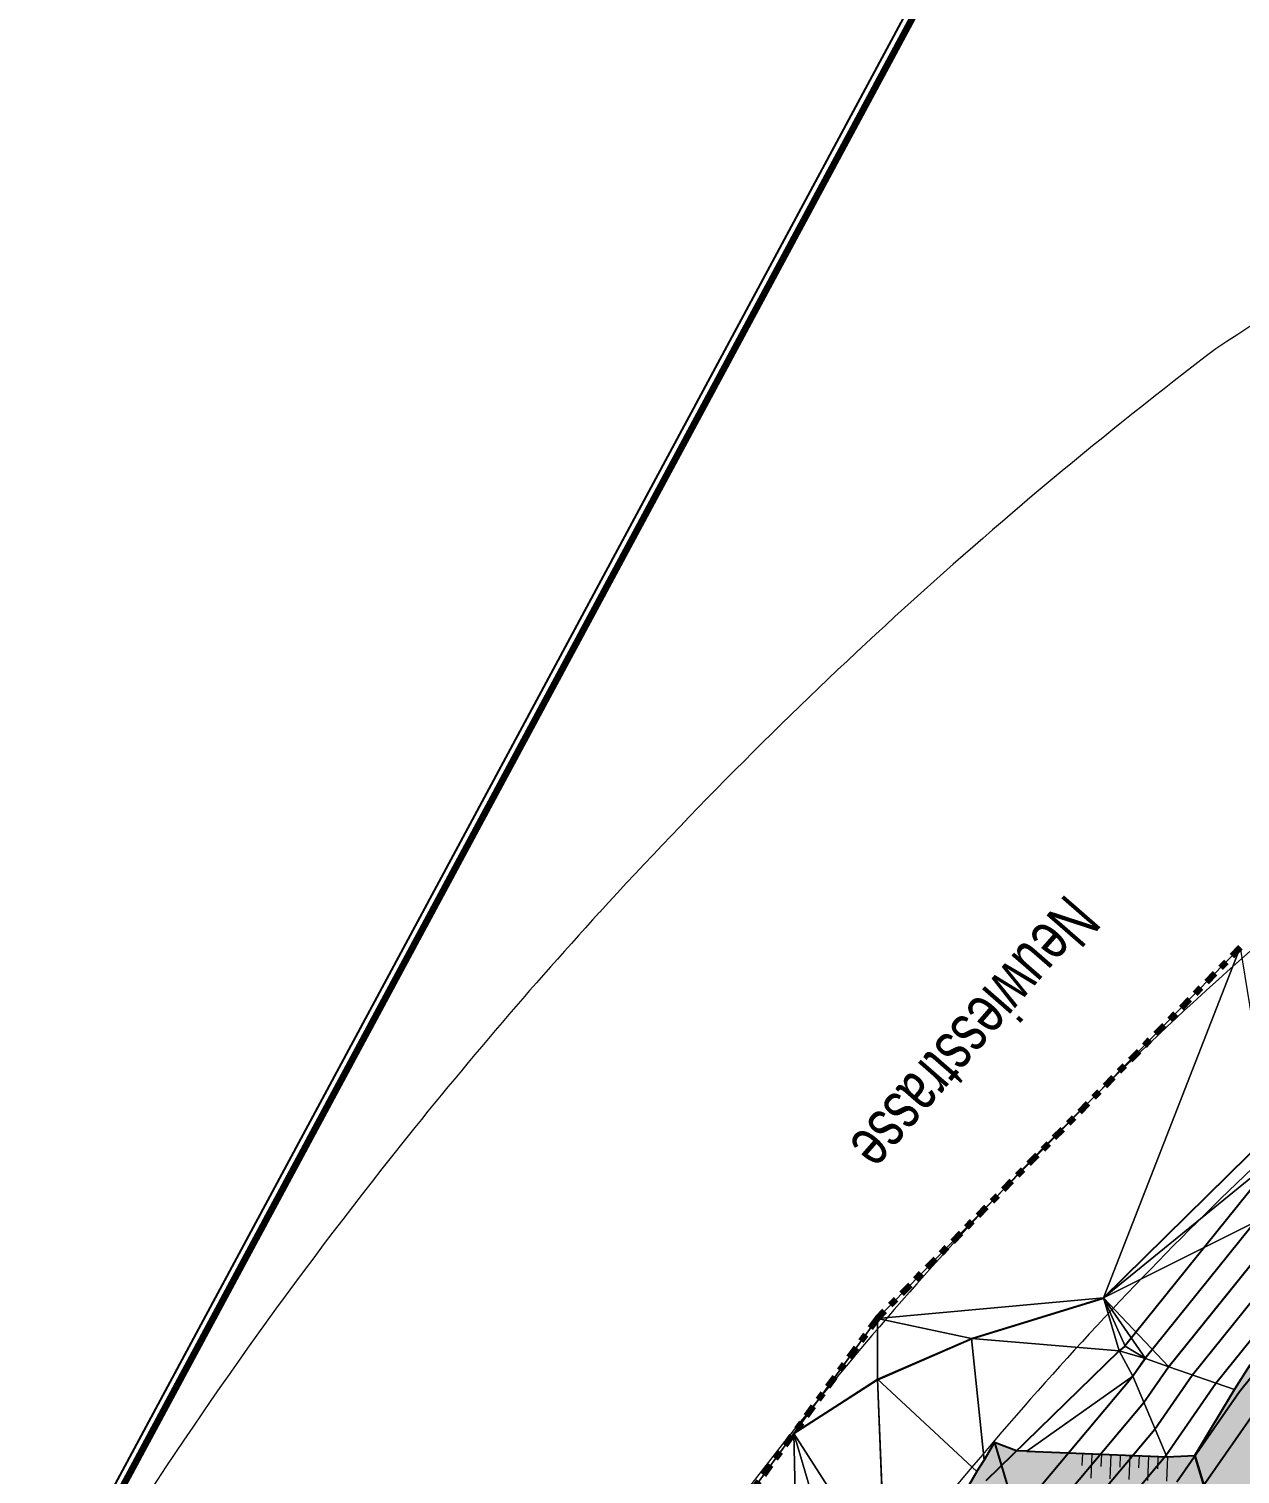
# Model space of a CAD drawing. Header units: metres. Extents: x 2711799 to 2711985, y 1236908 to 1237087.
# Drawn here: x 2711904.52 to 2711919.52, y 1237023.62 to 1237041.53 of the extents above; entities that cross this region are included whole.
import ezdxf

# ---------------------------------------------------------------- set-up
doc = ezdxf.new("R2010")
doc.units = ezdxf.units.M
doc.linetypes.add('AUSGEZOGEN', pattern=[0])
doc.linetypes.add('PUNKT2_S9', pattern=[0.35, 0.15, -0.1, 0, -0.1])
for name, color, linetype, lineweight in [('XR$1$STANDARD_1', 7, 'AUSGEZOGEN', 13), ('XR$2$STANDARD_1', 7, 'AUSGEZOGEN', 13), ('XR$5$STANDARD_1', 7, 'AUSGEZOGEN', 13)]:
    doc.layers.add(name, color=color, linetype=linetype, lineweight=lineweight)
for name, color, linetype in [('XR$3$V02_Raumstempel', 7, 'AUSGEZOGEN'), ('XR$3$V10_Achsen', 7, 'AUSGEZOGEN'), ('XR$4$E21_Stützen', 7, 'AUSGEZOGEN'), ('XR$4$E41_Aussenwände Bauteilschraffuren', 7, 'AUSGEZOGEN'), ('XR$4$E42_Aussendämmung', 7, 'AUSGEZOGEN'), ('XR$4$M61_Mobiliar', 7, 'AUSGEZOGEN')]:
    doc.layers.add(name, color=color, linetype=linetype)
doc.styles.add('ARIAL', font='arial.ttf')

# ---------------------------------------------------------------- blocks, each defined once
blk = doc.blocks.new('COMPLEXOBJECT_0')
at = {"layer": 'XR$1$STANDARD_1', "color": 7, "linetype": 'AUSGEZOGEN', "lineweight": 13, "transparency": 33554687}
for points, invisible_edges in [([(25.429, 1.362, -1.327), (20.648, 30.533, -1.327), (19.255, 3.146, -1.327)], 3), ([(31.221, 0.57, -1.327), (20.648, 30.533, -1.327), (25.429, 1.362, -1.327)], 3), ([(24.246, 4.826, 1.873), (21.585, 5.323, 1.873), (23.751, 5.701, 2.4)], 14), ([(23.751, 5.701, 2.4), (24.11, 5.674, 2.427), (24.246, 4.826, 1.873)], 12), ([(24.11, 5.674, 2.427), (25.061, 5.63, 2.47), (24.246, 4.826, 1.873)], 2), ([(25.061, 5.63, 2.47), (25.243, 5.334, 2.287), (24.246, 4.826, 1.873)], 14), ([(24.246, 4.826, 1.873), (25.243, 5.334, 2.287), (24.562, 4.489, 1.673)], 13), ([(24.562, 4.489, 1.673), (24.295, 4.52, 1.673), (24.246, 4.826, 1.873)], 12), ([(26.057, 3.655, 1.473), (26.096, 3.365, 1.435), (24.368, 4.189, 1.473)], 2), ([(25.096, 2.506, 1.273), (24.368, 4.189, 1.473), (26.096, 3.365, 1.435)], 14), ([(26.096, 3.365, 1.435), (26.35, 3.356, 1.445), (25.096, 2.506, 1.273)], 12), ([(26.518, 3.344, 1.456), (27.322, 3.113, 1.459), (26.094, 1.719, 1.273)], 3), ([(27.081, 3.327, 1.473), (27.322, 3.113, 1.459), (26.518, 3.344, 1.456)], 3), ([(26.094, 1.719, 1.273), (27.322, 3.113, 1.459), (27.938, 2.992, 1.467)], 13), ([(27.938, 2.992, 1.467), (28.184, 2.956, 1.472), (26.094, 1.719, 1.273)], 12), ([(25.429, 1.362, 1.247), (27.175, 1.123, 1.273), (25.429, 1.362, -1.327)], 2), ([(31.221, 0.57, -1.327), (25.429, 1.362, -1.327), (27.175, 1.123, 1.273)], 14), ([(27.175, 1.123, 1.273), (31.221, 0.57, 1.335), (31.221, 0.57, -1.327)], 12)]:
    blk.add_3dface(points, dxfattribs=dict(at, invisible_edges=invisible_edges))
for points in [[(23.878, 3.708, 1.273), (21.282, 4.785, 1.473), (21.585, 5.323, 1.873)], [(24.246, 4.826, 1.873), (23.878, 3.708, 1.273), (21.585, 5.323, 1.873)], [(26.002, 3.773, 1.529), (24.562, 4.489, 1.673), (25.243, 5.334, 2.287)], [(23.878, 3.708, 1.273), (21.109, 4.565, 1.273), (21.282, 4.785, 1.473)], [(24.246, 4.826, 1.873), (24.295, 4.52, 1.673), (23.878, 3.708, 1.273)], [(23.878, 3.708, 1.273), (19.255, 3.146, 1.138), (21.109, 4.565, 1.273)], [(24.295, 4.52, 1.673), (24.278, 4.226, 1.473), (23.878, 3.708, 1.273)], [(24.368, 4.189, 1.473), (24.278, 4.226, 1.473), (24.295, 4.52, 1.673)], [(24.562, 4.489, 1.673), (24.368, 4.189, 1.473), (24.295, 4.52, 1.673)], [(26.057, 3.655, 1.473), (24.368, 4.189, 1.473), (24.562, 4.489, 1.673), (26.002, 3.773, 1.529)], [(24.278, 4.226, 1.473), (24.368, 4.189, 1.473), (23.878, 3.708, 1.273)], [(25.096, 2.506, 1.273), (23.878, 3.708, 1.273), (24.368, 4.189, 1.473)], [(23.878, 3.708, 1.273), (25.429, 1.362, 1.247), (19.255, 3.146, 1.138)], [(23.878, 3.708, 1.273), (25.096, 2.506, 1.273), (25.429, 1.362, 1.247)], [(26.518, 3.344, 1.456), (26.094, 1.719, 1.273), (25.096, 2.506, 1.273), (26.35, 3.356, 1.445)], [(25.429, 1.362, 1.247), (25.429, 1.362, -1.327), (19.255, 3.146, -1.327), (19.255, 3.146, 1.138)], [(28.193, 2.955, 1.472), (27.175, 1.123, 1.273), (26.094, 1.719, 1.273), (28.184, 2.956, 1.472)], [(28.889, 2.818, 1.473), (27.175, 1.123, 1.273), (28.193, 2.955, 1.472), (28.362, 2.93, 1.473)], [(29.915, 2.676, 1.473), (27.175, 1.123, 1.273), (28.889, 2.818, 1.473)], [(29.915, 2.676, 1.473), (31.221, 0.57, 1.335), (27.175, 1.123, 1.273)], [(26.094, 1.719, 1.273), (25.429, 1.362, 1.247), (25.096, 2.506, 1.273)], [(27.175, 1.123, 1.273), (25.429, 1.362, 1.247), (26.094, 1.719, 1.273)]]:
    blk.add_3dface(points, dxfattribs=at)
blk = doc.blocks.new('COMPLEXOBJECT_65')
at = {"layer": 'XR$1$STANDARD_1', "color": 31, "linetype": 'AUSGEZOGEN', "lineweight": 25, "transparency": 33554687}
for points, invisible_edges in [([(22.728, 7.457, 3.423), (25.157, 9.887, 0.993), (22.971, 7.047, 3.18)], 2), ([(25.157, 9.887, 0.993), (25.157, 7.107, 0.993), (22.971, 7.047, 3.18)], 14), ([(22.971, 7.047, 3.18), (25.157, 7.107, 0.993), (23.751, 5.701, 2.4)], 13), ([(23.751, 5.701, 2.4), (23.071, 6.838, 3.08), (22.971, 7.047, 3.18)], 12)]:
    blk.add_3dface(points, dxfattribs=dict(at, invisible_edges=invisible_edges))
blk = doc.blocks.new('COMPLEXOBJECT_66')
at = {"layer": 'XR$1$STANDARD_1', "color": 31, "linetype": 'AUSGEZOGEN', "lineweight": 25, "transparency": 33554687}
for points, invisible_edges in [([(25.157, 7.107, 0.993), (26.537, 7.107, 0.993), (23.751, 5.701, 2.4)], 2), ([(24.11, 5.674, 2.427), (23.751, 5.701, 2.4), (26.537, 7.107, 0.993)], 14), ([(26.537, 7.107, 0.993), (25.061, 5.63, 2.47), (24.11, 5.674, 2.427)], 12)]:
    blk.add_3dface(points, dxfattribs=dict(at, invisible_edges=invisible_edges))
blk = doc.blocks.new('COMPLEXOBJECT_82')
at = {"layer": 'XR$1$STANDARD_1', "color": 31, "linetype": 'AUSGEZOGEN', "lineweight": 25, "transparency": 33554687}
for points, invisible_edges in [([(26.544, 8.59, 0.987), (27.227, 7.907, 0.303), (26.544, 7.907, 0.987)], 2), ([(26.544, 7.907, 0.987), (27.227, 4.497, 0.303), (26.537, 7.901, 0.993)], 3), ([(26.537, 7.901, 0.993), (27.227, 4.497, 0.303), (26.537, 7.107, 0.993)], 3), ([(27.227, 7.907, 0.303), (27.227, 4.497, 0.303), (26.544, 7.907, 0.987)], 14), ([(26.537, 7.107, 0.993), (27.227, 4.497, 0.303), (25.061, 5.63, 2.47)], 3), ([(25.061, 5.63, 2.47), (27.227, 4.497, 0.303), (25.243, 5.334, 2.287)], 3), ([(25.243, 5.334, 2.287), (27.227, 4.497, 0.303), (26.002, 3.773, 1.529)], 3), ([(26.057, 3.655, 1.473), (27.227, 4.497, 0.303), (26.002, 3.773, 1.529)], 3), ([(27.227, 4.497, 0.303), (26.057, 3.655, 1.473), (26.096, 3.365, 1.435)], 1)]:
    blk.add_3dface(points, dxfattribs=dict(at, invisible_edges=invisible_edges))
blk = doc.blocks.new('COMPLEXOBJECT_83')
at = {"layer": 'XR$1$STANDARD_1', "color": 31, "linetype": 'AUSGEZOGEN', "lineweight": 25, "transparency": 33554687}
for points, invisible_edges in [([(26.096, 3.365, 1.435), (27.227, 4.497, 0.303), (26.35, 3.356, 1.445)], 2), ([(27.227, 4.497, 0.303), (28.477, 4.497, 0.303), (26.35, 3.356, 1.445)], 14), ([(26.35, 3.356, 1.445), (28.477, 4.497, 0.303), (26.518, 3.344, 1.456)], 3), ([(27.081, 3.327, 1.473), (28.477, 4.497, 0.303), (26.518, 3.344, 1.456)], 3), ([(28.477, 4.497, 0.303), (27.081, 3.327, 1.473), (27.29, 3.309, 1.491)], 1)]:
    blk.add_3dface(points, dxfattribs=dict(at, invisible_edges=invisible_edges))
blk = doc.blocks.new('Baugrube_$F38', base_point=(0, 0, -1.327))
at = {"layer": 'XR$1$STANDARD_1', "color": 7, "linetype": 'PUNKT2_S9', "lineweight": 100, "transparency": 33554687}
blk.add_polyline3d([(19.255, 3.146, -1.327), (25.429, 1.362, -1.327), (31.221, 0.57, -1.327)], dxfattribs=at)
at = {"layer": 'XR$1$STANDARD_1', "color": 7, "linetype": 'AUSGEZOGEN', "lineweight": 13, "transparency": 33554687}
blk.add_blockref('COMPLEXOBJECT_0', (0, 0), dxfattribs=at)
at = {"layer": 'XR$1$STANDARD_1', "color": 31, "linetype": 'AUSGEZOGEN', "lineweight": 13, "transparency": 33554687}
for name in ['COMPLEXOBJECT_65', 'COMPLEXOBJECT_82', 'COMPLEXOBJECT_66', 'COMPLEXOBJECT_83']:
    blk.add_blockref(name, (0, 0), dxfattribs=at)
blk = doc.blocks.new('Baugrube_$F39', base_point=(0, 0, -1.327))
at = {"layer": 'XR$1$STANDARD_1', "linetype": 'AUSGEZOGEN', "lineweight": 25, "transparency": 33554687}
for points in [[(27.227, 4.497), (26.096, 3.365), (26.057, 3.655), (26.002, 3.773), (25.243, 5.334), (25.061, 5.63), (26.537, 7.107), (26.537, 7.901), (26.544, 7.907), (26.544, 8.59), (27.227, 7.907)], [(25.061, 5.63), (24.11, 5.674), (23.751, 5.701), (25.157, 7.107), (26.537, 7.107)], [(28.477, 4.497), (27.29, 3.309), (27.081, 3.327), (26.518, 3.344), (26.35, 3.356), (26.096, 3.365), (27.227, 4.497)]]:
    blk.add_hatch(color=31, dxfattribs=at).paths.add_polyline_path(points, flags=16)
at = {"layer": 'XR$1$STANDARD_1', "color": 7, "linetype": 'AUSGEZOGEN', "lineweight": 13, "transparency": 33554687}
for points in [[(27.227, 4.497), (26.096, 3.365), (26.057, 3.655), (26.002, 3.773), (25.243, 5.334), (25.061, 5.63), (26.537, 7.107), (26.537, 7.901), (26.544, 7.907), (26.544, 8.59), (27.227, 7.907), (27.227, 4.497)], [(25.061, 5.63), (24.11, 5.674), (23.751, 5.701), (25.157, 7.107), (26.537, 7.107), (25.061, 5.63)], [(28.477, 4.497), (27.29, 3.309), (27.081, 3.327), (26.518, 3.344), (26.35, 3.356), (26.096, 3.365), (27.227, 4.497), (28.477, 4.497)]]:
    blk.add_lwpolyline(points, close=True, dxfattribs=at)
blk = doc.blocks.new('MUSTERELEMENT_21')
at = {"layer": 'XR$5$STANDARD_1', "color": 7, "linetype": 'AUSGEZOGEN', "lineweight": 18, "transparency": 33554687}
for p, q in [((1.534, -10.895), (1.399, -10.961)), ((1.72, -10.935), (1.45, -11.066)), ((1.636, -11.105), (1.501, -11.171)), ((1.822, -11.145), (1.553, -11.276)), ((1.739, -11.316), (1.604, -11.382)), ((1.925, -11.356), (1.655, -11.487)), ((1.841, -11.526), (1.706, -11.592)), ((2.027, -11.566), (1.757, -11.697)), ((1.943, -11.737), (1.808, -11.802))]:
    blk.add_line(p, q, dxfattribs=at)
blk.add_lwpolyline([(1.618, -10.724), (1.43, -10.816), (1.348, -10.855)], dxfattribs=at)

msp = doc.modelspace()

# ---------------------------------------------------------------- linework, layer by layer
at = {"layer": 'XR$2$STANDARD_1', "color": 211, "linetype": 'AUSGEZOGEN', "lineweight": 100, "transparency": 33554687}
msp.add_line((2711916.6291, 1237043.8313, 640.05), (2711892.1801, 1236998.3568, 640.05), dxfattribs=at)
msp.add_line((2711916.6291, 1237043.8313, 640.05), (2711892.1801, 1236998.3568, 640.05), dxfattribs=at)
at = {"layer": 'XR$2$STANDARD_1', "color": 211, "linetype": 'AUSGEZOGEN', "lineweight": 25, "transparency": 33554687}
msp.add_line((2711916.6291, 1237043.8313, 640.05), (2711892.1801, 1236998.3568, 640.05), dxfattribs=at)
msp.add_line((2711916.6291, 1237043.8313, 640.05), (2711892.1801, 1236998.3568, 640.05), dxfattribs=at)
at = {"layer": 'XR$2$STANDARD_1', "color": 5, "linetype": 'AUSGEZOGEN', "lineweight": 25, "transparency": 33554687, "elevation": 0}
msp.add_lwpolyline([(2711916.5884, 1237043.9667), (2711892.0447, 1236998.3161), (2711927.5506, 1236979.2267), (2711952.0942, 1237024.8773), (2711916.5884, 1237043.9667)], dxfattribs=at)
at = {"layer": 'XR$3$V02_Raumstempel', "transparency": 33554687}
msp.add_polyline3d([(2711920.4998, 1237026.7934, 635), (2711918.9304, 1237024.8439, 635), (2711918.4652, 1237024.175, 635), (2711916.1481, 1237021.413, 635)], dxfattribs=at)
at = {"layer": 'XR$3$V10_Achsen', "transparency": 33554687}
for points in [[(2711938.4877, 1237039.2198, 634.4), (2711938.471, 1237039.1103, 634.4), (2711937.7515, 1237037.1, 634.4), (2711936.5681, 1237036.7324, 634.4), (2711936.3139, 1237036.6261, 634.4), (2711933.4435, 1237035.5106, 634.4), (2711931.2157, 1237034.6165, 634.4), (2711930.798, 1237034.456, 634.4), (2711928.9782, 1237033.5676, 634.4), (2711928.3197, 1237033.1324, 634.4), (2711926.851, 1237032.3503, 634.4), (2711926.6828, 1237032.308, 634.4), (2711924.6877, 1237031.108, 634.4), (2711924.1998, 1237030.8257, 634.4), (2711924.1051, 1237030.7777, 634.4), (2711922.1778, 1237029.3956, 634.4), (2711922.1415, 1237029.3449, 634.4), (2711920.1058, 1237027.6606, 634.4), (2711920.004, 1237027.5753, 634.4), (2711918.0929, 1237025.2015, 634.4), (2711918.0182, 1237025.1394, 634.4), (2711916.3714, 1237023.5389, 634.4)], [(2711913.9889, 1237024.1193, 634.2), (2711915.0259, 1237024.7895, 634.2), (2711916.1904, 1237025.2954, 634.2), (2711917.8264, 1237025.7996, 634.2), (2711919.8924, 1237027.8319, 634.2)], [(2711920.1693, 1237027.3147, 634.6), (2711918.344, 1237025.0474, 634.6), (2711918.1906, 1237024.8268, 634.6), (2711915.5102, 1237021.6318, 634.6)], [(2711920.3346, 1237027.054, 634.8), (2711918.6372, 1237024.9456, 634.8), (2711918.3279, 1237024.5009, 634.8), (2711915.8291, 1237021.5224, 634.8)], [(2711920.6651, 1237026.5327, 635.2), (2711919.2236, 1237024.7421, 635.2), (2711918.6026, 1237023.8491, 635.2), (2711916.467, 1237021.3036, 635.2)], [(2711920.8304, 1237026.2721, 635.4), (2711919.5167, 1237024.6403, 635.4), (2711918.7399, 1237023.5233, 635.4)], [(2711919.8099, 1237024.5385, 635.6), (2711918.8773, 1237023.1974, 635.6)]]:
    msp.add_polyline3d(points, dxfattribs=at)
at = {"layer": 'XR$4$E21_Stützen', "color": 12, "linetype": 'AUSGEZOGEN', "lineweight": 18, "transparency": 33554687}
for centre, radius, start, end in [((2711949.3928, 1236992.2531, 640.05), 54.4348, 112.66244, 123.66074), ((2711954.0006, 1236991.8651, 640.05), 57.4259, 127.275119, 137.606108), ((2711951.1775, 1236994.3952, 640.05), 47.6341, 126.71821, 137.78374), ((2711951.1775, 1236994.3952, 640.05), 47.6341, 126.71821, 137.78374), ((2711953.8271, 1236992.0238, 640.05), 57.1908, 137.60632, 141.78378), ((2711953.8271, 1236992.0238, 640.05), 57.1908, 141.78378, 148.14315), ((2711951.1678, 1236994.405, 640.05), 47.6203, 137.78466, 148.69812), ((2711951.1253, 1236994.4333, 640.05), 45.5699, 137.7754, 148.67012)]:
    msp.add_arc(centre, radius, start, end, dxfattribs=at)
at = {"layer": 'XR$4$E21_Stützen', "color": 7, "linetype": 'AUSGEZOGEN', "lineweight": 18, "transparency": 33554687}
for centre, radius, start, end in [((2711951.2195, 1236994.3491, 640.05), 45.6963, 126.78024, 137.77671), ((2711951.1678, 1236994.405, 640.05), 47.6203, 137.78466, 148.69812)]:
    msp.add_arc(centre, radius, start, end, dxfattribs=at)
at = {"layer": 'XR$4$E42_Aussendämmung', "color": 7, "linetype": 'AUSGEZOGEN', "lineweight": 18, "transparency": 33554687}
msp.add_arc((2711951.2195, 1236994.3491, 640.05), 45.6963, 126.78024, 137.77671, dxfattribs=at)
at = {"layer": 'XR$4$E42_Aussendämmung', "color": 12, "linetype": 'AUSGEZOGEN', "lineweight": 18, "transparency": 33554687}
msp.add_arc((2711951.1253, 1236994.4333, 640.05), 45.5699, 137.7754, 148.67012, dxfattribs=at)
at = {"layer": 'XR$4$M61_Mobiliar', "color": 12, "linetype": 'AUSGEZOGEN', "lineweight": 18, "transparency": 33554687}
for centre, radius, start, end in [((2711949.3928, 1236992.2531, 640.05), 54.4348, 112.66244, 123.66074), ((2711954.0006, 1236991.8651, 640.05), 57.4259, 127.275119, 137.606108), ((2711951.2195, 1236994.3491, 640.05), 45.6963, 126.78024, 137.77671), ((2711953.8271, 1236992.0238, 640.05), 57.1908, 137.60632, 141.78378), ((2711953.8271, 1236992.0238, 640.05), 57.1908, 141.78378, 148.14315), ((2711951.1253, 1236994.4333, 640.05), 45.5699, 137.7754, 148.67012)]:
    msp.add_arc(centre, radius, start, end, dxfattribs=at)
at = {"layer": 'XR$4$M61_Mobiliar', "linetype": 'AUSGEZOGEN', "lineweight": 18, "transparency": 33554687}
for centre, radius, start, end in [((2711951.2195, 1236994.3491, 640.05), 45.6963, 126.78024, 137.77671), ((2711951.1253, 1236994.4333, 640.05), 45.5699, 137.7754, 148.67012)]:
    msp.add_arc(centre, radius, start, end, dxfattribs=at)

# ---------------------------------------------------------------- block references
at = {"layer": 'XR$1$STANDARD_1', "color": 2, "linetype": 'AUSGEZOGEN', "lineweight": 25, "transparency": 33554687, "rotation": 241.7356833995579}
for name in ['Baugrube_$F38', 'Baugrube_$F39']:
    msp.add_blockref(name, (2711925.873, 1237048.5928, 631.6), dxfattribs=at)
at = {"layer": 'XR$5$STANDARD_1', "color": 7, "linetype": 'AUSGEZOGEN', "lineweight": 18, "transparency": 33554687, "rotation": 241.7356833995579}
msp.add_blockref('MUSTERELEMENT_21', (2711928.8263, 1237019.8797, 640.05), dxfattribs=at)

# ---------------------------------------------------------------- texts
at = {"layer": 'XR$4$E41_Aussenwände Bauteilschraffuren', "color": 7, "linetype": 'AUSGEZOGEN', "lineweight": 18, "transparency": 33554687, "insert": (2711916.2352, 1237029.0712, 640.05), "char_height": 0.6, "width": 4.376078, "attachment_point": 5, "rotation": 228.94367, "style": 'ARIAL'}
msp.add_mtext('\\W0.70;Neuwiesstrasse', dxfattribs=at)

doc.saveas('drawing.dxf')
